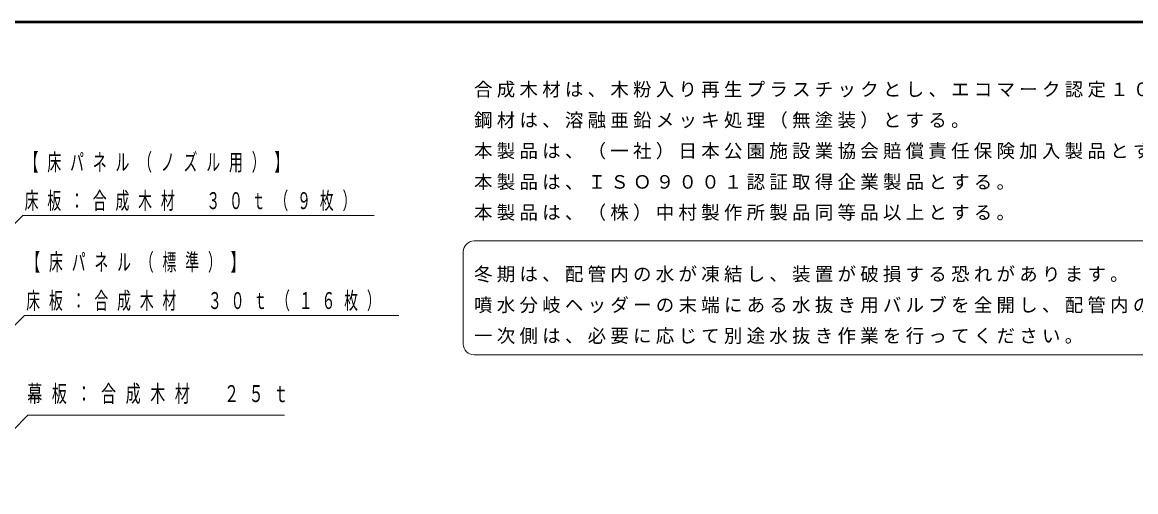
# Model space of a CAD drawing. Units: millimetres on the paper. Extents: x -385 to 15, y -594 to 267.
# Drawn here: x -222.1 to -77.4, y 206 to 267 of the extents above; entities that cross this region are included whole.
import ezdxf

# ---------------------------------------------------------------- set-up
doc = ezdxf.new("R2010")
doc.units = ezdxf.units.MM
for name, color, linetype, lineweight in [('1_40', 4, 'Continuous', 25), ('CLASS1', 7, 'Continuous', 13), ('NAKAMURA図枠', 7, 'Continuous', 13)]:
    doc.layers.add(name, color=color, linetype=linetype, lineweight=lineweight)
doc.styles.add('ＭＳ ゴシック', font='')
doc.styles.get('ＭＳ ゴシック').set_extended_font_data('MS Gothic')

msp = doc.modelspace()

# ---------------------------------------------------------------- linework, layer by layer
at = {"layer": '1_40', "color": 7, "lineweight": 13}
for points in [[(-257.935, 205.986), (-222.046, 241.875), (-176.406, 241.875)], [(-241.008, 209.863), (-221.832, 228.889), (-173.193, 228.889)], [(-227.303, 209.959), (-221.42, 215.956), (-188.056, 215.956)]]:
    msp.add_lwpolyline(points, dxfattribs=at)
at = {"layer": 'CLASS1'}
for p, q in [((-37.413, 238.577), (-163.413, 238.577)), ((-164.813, 237.177), (-164.813, 225.177)), ((-163.413, 223.777), (-37.413, 223.777))]:
    msp.add_line(p, q, dxfattribs=at)
for centre, start, end in [((-163.413, 237.177), 90, 180), ((-163.413, 225.177), 180, 270)]:
    msp.add_arc(centre, 1.4, start, end, dxfattribs=at)
at = {"layer": 'NAKAMURA図枠', "lineweight": 50}
msp.add_line((0, 267), (-385, 267), dxfattribs=at)

# ---------------------------------------------------------------- texts
at = {"layer": '1_40', "color": 7, "char_height": 2.199, "attachment_point": 4, "style": 'ＭＳ ゴシック'}
for s, insert in [('\\T1.64;\\W0.6;【床パネル（ノズル用）】\u3000\u3000\u3000', (-221.823, 248.675)), ('\\T1.64;\\W0.6;床板：合成木材\u3000３０ｔ（９枚）', (-221.823, 243.675)), ('\\T1.64;\\W0.6;【床パネル（標準）】\u3000\u3000\u3000\u3000\u3000', (-221.61, 235.689)), ('\\T1.64;\\W0.6;床板：合成木材\u3000３０ｔ（１６枚）', (-221.61, 230.689)), ('\\T1.64;\\W0.65;幕板：合成木材\u3000２５ｔ', (-221.485, 218.606))]:
    msp.add_mtext(s, dxfattribs=dict(at, insert=insert))
at = {"layer": 'CLASS1', "char_height": 1.76, "attachment_point": 7, "style": 'ＭＳ ゴシック'}
for s, insert in [('\\T1.23;合成木材は、木粉入り再生プラスチックとし、エコマーク認定１００％リサイクル品（色：ブラウン）とする。', (-163.413, 257.177)), ('\\T1.23;鋼材は、溶融亜鉛メッキ処理（無塗装）とする。', (-163.413, 253.177)), ('\\T1.23;本製品は、（一社）日本公園施設業協会賠償責任保険加入製品とする。', (-163.413, 249.177)), ('\\T1.23;本製品は、ＩＳＯ９００１認証取得企業製品とする。', (-163.413, 245.177)), ('\\T1.23;本製品は、（株）中村製作所製品同等品以上とする。', (-163.413, 241.177)), ('\\T1.23;冬期は、配管内の水が凍結し、装置が破損する恐れがあります。', (-163.413, 233.177)), ('\\T1.23;噴水分岐ヘッダーの末端にある水抜き用バルブを全開し、配管内の水抜きを行ってください。', (-163.413, 229.177)), ('\\T1.23;一次側は、必要に応じて別途水抜き作業を行ってください。', (-163.413, 225.177))]:
    msp.add_mtext(s, dxfattribs=dict(at, insert=insert))

doc.saveas('drawing.dxf')
